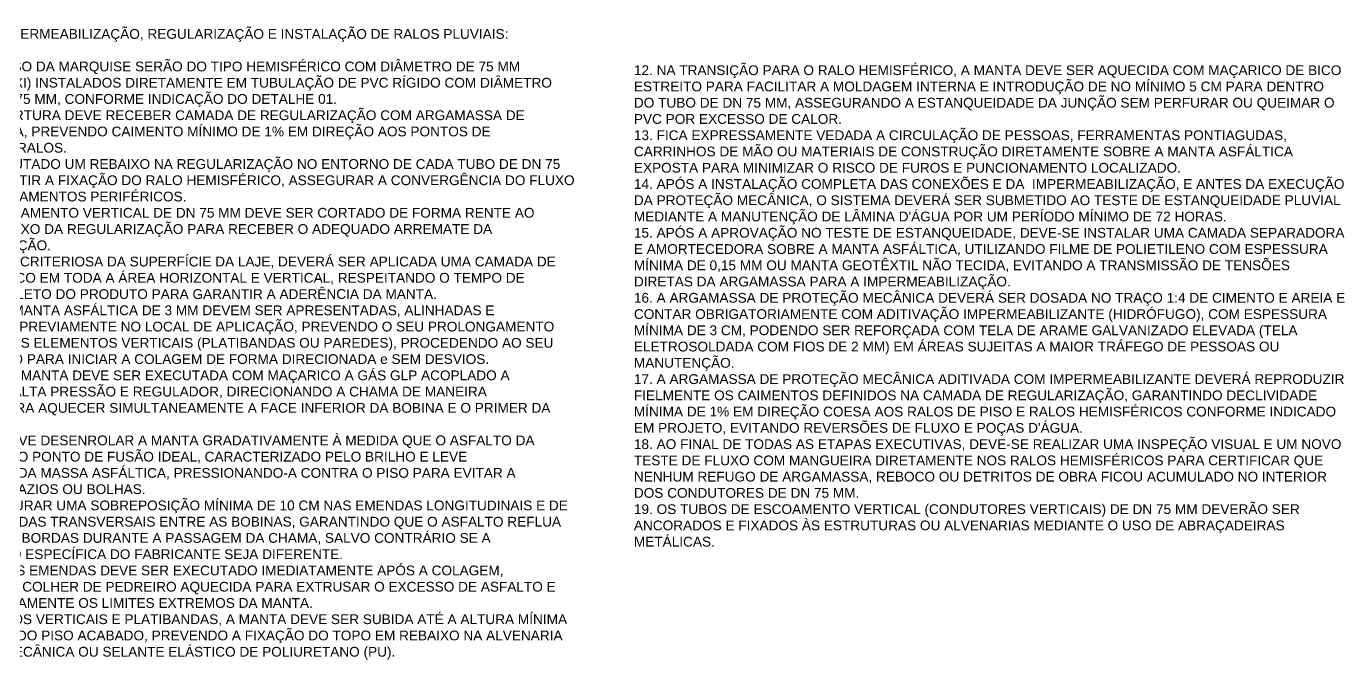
# Model space of a CAD drawing. Header units: millimetres. Extents: x -8 to 5830, y -596 to 3598.
# Drawn here: x 1632.2 to 1970.2, y 2045.5 to 2207.8 of the extents above; entities that cross this region are included whole.
import ezdxf

# ---------------------------------------------------------------- set-up
doc = ezdxf.new("R2010")
doc.units = ezdxf.units.MM
doc.layers.add('INSTALAÇÕES', color=7, linetype='Continuous')
doc.styles.get("Standard").update_dxf_attribs({"font": 'arial.ttf'})

msp = doc.modelspace()

# ---------------------------------------------------------------- texts
at = {"layer": 'INSTALAÇÕES', "color": 7, "char_height": 2.5, "width": 182.4938, "attachment_point": 1}
for s, insert in [('NOTAS TÉCNICAS - IMPERMEABILIZAÇÃO, REGULARIZAÇÃO E INSTALAÇÃO DE RALOS PLUVIAIS:\\P\\P\\pxi-3,l4,t4;1.^IOS RALOS DE PISO DA MARQUISE SERÃO DO TIPO HEMISFÉRICO COM DIÂMETRO DE 75 MM (GRELHA ABACAXI) INSTALADOS DIRETAMENTE EM TUBULAÇÃO DE PVC RÍGIDO COM DIÂMETRO NOMINAL DE DN 75 MM, CONFORME INDICAÇÃO DO DETALHE 01.\\P2.^IA LAJE DE COBERTURA DEVE RECEBER CAMADA DE REGULARIZAÇÃO COM ARGAMASSA DE CIMENTO E AREIA, PREVENDO CAIMENTO MÍNIMO DE 1% EM DIREÇÃO AOS PONTOS DE ESCOAMENTO E RALOS.\\P3.^IDEVE SER EXECUTADO UM REBAIXO NA REGULARIZAÇÃO NO ENTORNO DE CADA TUBO DE DN 75 MM PARA GARANTIR A FIXAÇÃO DO RALO HEMISFÉRICO, ASSEGURAR A CONVERGÊNCIA DO FLUXO E EVITAR EMPOÇAMENTOS PERIFÉRICOS.\\P4.^IO TUBO DE ESCOAMENTO VERTICAL DE DN 75 MM DEVE SER CORTADO DE FORMA RENTE AO FUNDO DO REBAIXO DA REGULARIZAÇÃO PARA RECEBER O ADEQUADO ARREMATE DA IMPERMEABILIZAÇÃO.\\P5.^IAPÓS A LIMPEZA CRITERIOSA DA SUPERFÍCIE DA LAJE, DEVERÁ SER APLICADA UMA CAMADA DE PRIMER ASFÁLTICO EM TODA A ÁREA HORIZONTAL E VERTICAL, RESPEITANDO O TEMPO DE SECAGEM COMPLETO DO PRODUTO PARA GARANTIR A ADERÊNCIA DA MANTA.\\P6.^IAS BOBINAS DE MANTA ASFÁLTICA DE 3 MM DEVEM SER APRESENTADAS, ALINHADAS E DESENROLADAS PREVIAMENTE NO LOCAL DE APLICAÇÃO, PREVENDO O SEU PROLONGAMENTO CONTÍNUO ATÉ OS ELEMENTOS VERTICAIS (PLATIBANDAS OU PAREDES), PROCEDENDO AO SEU REBOBINAMENTO PARA INICIAR A COLAGEM DE FORMA DIRECIONADA e SEM DESVIOS.\\P7.^IA APLICAÇÃO DA MANTA DEVE SER EXECUTADA COM MAÇARICO A GÁS GLP ACOPLADO A MANGUEIRA DE ALTA PRESSÃO E REGULADOR, DIRECIONANDO A CHAMA DE MANEIRA HOMOGÊNEA PARA AQUECER SIMULTANEAMENTE A FACE INFERIOR DA BOBINA E O PRIMER DA LAJE.\\P8.^IO OPERADOR DEVE DESENROLAR A MANTA GRADATIVAMENTE À MEDIDA QUE O ASFALTO DA BOBINA ATINGIR O PONTO DE FUSÃO IDEAL, CARACTERIZADO PELO BRILHO E LEVE AMOLECIMENTO DA MASSA ASFÁLTICA, PRESSIONANDO-A CONTRA O PISO PARA EVITAR A FORMAÇÃO DE VAZIOS OU BOLHAS.\\P9.^IDEVE-SE ASSEGURAR UMA SOBREPOSIÇÃO MÍNIMA DE 10 CM NAS EMENDAS LONGITUDINAIS E DE 15 CM NAS EMENDAS TRANSVERSAIS ENTRE AS BOBINAS, GARANTINDO QUE O ASFALTO REFLUA LEVEMENTE NAS BORDAS DURANTE A PASSAGEM DA CHAMA, SALVO CONTRÁRIO SE A RECOMENDAÇÃO ESPECÍFICA DO FABRICANTE SEJA DIFERENTE.\\P10.^IO ARREMATE DAS EMENDAS DEVE SER EXECUTADO IMEDIATAMENTE APÓS A COLAGEM, UTILIZANDO UMA COLHER DE PEDREIRO AQUECIDA PARA EXTRUSAR O EXCESSO DE ASFALTO E SELAR DEFINITIVAMENTE OS LIMITES EXTREMOS DA MANTA.\\P11.^INOS PARAMENTOS VERTICAIS E PLATIBANDAS, A MANTA DEVE SER SUBIDA ATÉ A ALTURA MÍNIMA DE 30 CM ACIMA DO PISO ACABADO, PREVENDO A FIXAÇÃO DO TOPO EM REBAIXO NA ALVENARIA COM FIXAÇÃO MECÂNICA OU SELANTE ELÁSTICO DE POLIURETANO (PU).', (1590.674, 2207.136)), ("12. NA TRANSIÇÃO PARA O RALO HEMISFÉRICO, A MANTA DEVE SER AQUECIDA COM MAÇARICO DE BICO ESTREITO PARA FACILITAR A MOLDAGEM INTERNA E INTRODUÇÃO DE NO MÍNIMO 5 CM PARA DENTRO DO TUBO DE DN 75 MM, ASSEGURANDO A ESTANQUEIDADE DA JUNÇÃO SEM PERFURAR OU QUEIMAR O PVC POR EXCESSO DE CALOR.\\P13. FICA EXPRESSAMENTE VEDADA A CIRCULAÇÃO DE PESSOAS, FERRAMENTAS PONTIAGUDAS, CARRINHOS DE MÃO OU MATERIAIS DE CONSTRUÇÃO DIRETAMENTE SOBRE A MANTA ASFÁLTICA EXPOSTA PARA MINIMIZAR O RISCO DE FUROS E PUNCIONAMENTO LOCALIZADO.\\P14. APÓS A INSTALAÇÃO COMPLETA DAS CONEXÕES E DA  IMPERMEABILIZAÇÃO, E ANTES DA EXECUÇÃO DA PROTEÇÃO MECÂNICA, O SISTEMA DEVERÁ SER SUBMETIDO AO TESTE DE ESTANQUEIDADE PLUVIAL MEDIANTE A MANUTENÇÃO DE LÂMINA D'ÁGUA POR UM PERÍODO MÍNIMO DE 72 HORAS.\\P15. APÓS A APROVAÇÃO NO TESTE DE ESTANQUEIDADE, DEVE-SE INSTALAR UMA CAMADA SEPARADORA E AMORTECEDORA SOBRE A MANTA ASFÁLTICA, UTILIZANDO FILME DE POLIETILENO COM ESPESSURA MÍNIMA DE 0,15 MM OU MANTA GEOTÊXTIL NÃO TECIDA, EVITANDO A TRANSMISSÃO DE TENSÕES DIRETAS DA ARGAMASSA PARA A IMPERMEABILIZAÇÃO.\\P16. A ARGAMASSA DE PROTEÇÃO MECÂNICA DEVERÁ SER DOSADA NO TRAÇO 1:4 DE CIMENTO E AREIA E CONTAR OBRIGATORIAMENTE COM ADITIVAÇÃO IMPERMEABILIZANTE (HIDRÓFUGO), COM ESPESSURA MÍNIMA DE 3 CM, PODENDO SER REFORÇADA COM TELA DE ARAME GALVANIZADO ELEVADA (TELA ELETROSOLDADA COM FIOS DE 2 MM) EM ÁREAS SUJEITAS A MAIOR TRÁFEGO DE PESSOAS OU MANUTENÇÃO.\\P17. A ARGAMASSA DE PROTEÇÃO MECÂNICA ADITIVADA COM IMPERMEABILIZANTE DEVERÁ REPRODUZIR FIELMENTE OS CAIMENTOS DEFINIDOS NA CAMADA DE REGULARIZAÇÃO, GARANTINDO DECLIVIDADE MÍNIMA DE 1% EM DIREÇÃO COESA AOS RALOS DE PISO E RALOS HEMISFÉRICOS CONFORME INDICADO EM PROJETO, EVITANDO REVERSÕES DE FLUXO E POÇAS D'ÁGUA.\\P18. AO FINAL DE TODAS AS ETAPAS EXECUTIVAS, DEVE-SE REALIZAR UMA INSPEÇÃO VISUAL E UM NOVO TESTE DE FLUXO COM MANGUEIRA DIRETAMENTE NOS RALOS HEMISFÉRICOS PARA CERTIFICAR QUE NENHUM REFUGO DE ARGAMASSA, REBOCO OU DETRITOS DE OBRA FICOU ACUMULADO NO INTERIOR DOS CONDUTORES DE DN 75 MM.\\P19. OS TUBOS DE ESCOAMENTO VERTICAL (CONDUTORES VERTICAIS) DE DN 75 MM DEVERÃO SER ANCORADOS E FIXADOS ÀS ESTRUTURAS OU ALVENARIAS MEDIANTE O USO DE ABRAÇADEIRAS METÁLICAS.", (1787.98, 2197.843))]:
    msp.add_mtext(s, dxfattribs=dict(at, insert=insert))

doc.saveas('drawing.dxf')
